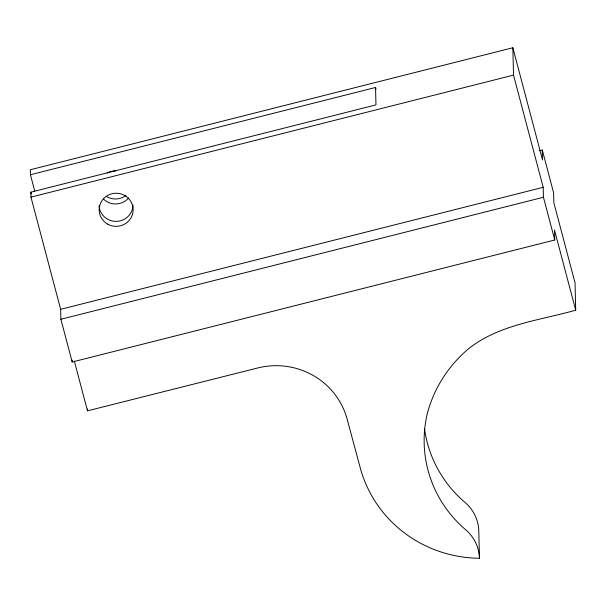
<?xml version="1.0" encoding="UTF-8"?>
<svg xmlns="http://www.w3.org/2000/svg" width="606" height="606" viewBox="0 0 606 606"><rect width="100%" height="100%" fill="white"/><g stroke="black" fill="none" stroke-linecap="round" stroke-linejoin="round"><path stroke-width="0.91" d="M539.529 150.697L542.287 150L542.529 159.954L512.85 47.753L30.3 169.771L30.421 174.748L34.754 191.117M30.421 174.748L375.546 87.476L376.015 89.264M74.341 361.1L87.499 410.83L257.8 367.956A73.447 71.652 -1.4 0 1 347.185 419.307L360.1 467.302A124.465 121.42 -1.4 0 0 479.46 558.247A40.185 39.208 -1.4 0 0 465.741 529.833A121.708 118.731 -1.4 0 1 427.427 413.08C434.214 387.848 448.698 365.418 468.688 348.617C499.352 324.483 539.325 320.476 575.7 310.181L554.498 230.045L554.748 239.991L72.197 362.009L60.888 319.271L60.645 309.318L30.967 197.124L30.845 192.155L375.97 104.891L375.546 87.476M30.967 197.124L513.517 75.114L512.85 47.753M60.645 309.318L543.196 187.307L513.517 75.114M60.888 319.271L543.438 197.253L543.196 187.307M542.287 150L553.589 192.746L553.831 202.692L575.033 282.828L575.7 310.181M543.438 197.253L554.748 239.991M30.845 192.155L31.33 193.973M479.46 558.247L478.793 530.886A40.185 39.208 -1.4 0 0 465.067 502.48A121.708 118.731 -1.4 0 1 424.518 428.715M87.453 408.944L87.499 410.83M72.152 360.199L72.197 362.009M126.033 195.382A16.976 16.559 -1.4 0 1 106.853 196.708M128.684 197.935A16.976 16.559 -1.4 0 1 103.482 199.018M107.247 173.005A16.976 16.559 -1.4 0 1 115.754 170.854M132.994 204.949A16.976 16.559 -1.4 0 1 116.307 221.372A16.976 16.559 -1.4 0 1 99.066 205.548M107.52 224.061A16.976 16.559 -1.4 0 0 133.115 209.926A16.976 16.559 -1.4 0 0 107.792 195.382A16.976 16.559 -1.4 0 0 107.52 224.061"/></g></svg>
